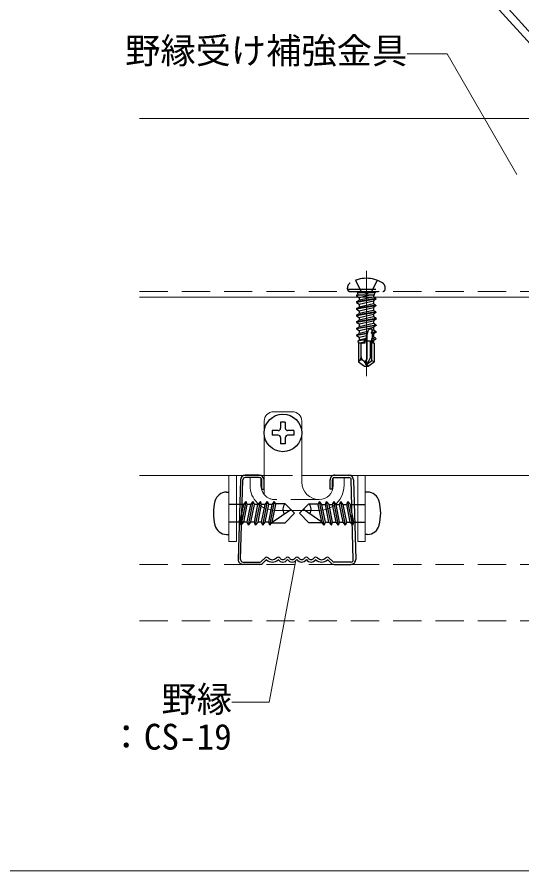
# Model space of a CAD drawing. Units: millimetres on the paper, with parts at other scales. Extents: x -195 to 195, y -140 to 138.
# Drawn here: x 94.17 to 115.66, y 67.28 to 103.65 of the extents above; entities that cross this region are included whole.
import ezdxf
from ezdxf.enums import TextEntityAlignment as Align

# ---------------------------------------------------------------- set-up
doc = ezdxf.new("R2010")
doc.units = ezdxf.units.MM
for name, pattern in [('CHAIN1', [8, 5, -1, 1, -1]), ('DASHED1', [1.8, 1.2, -0.6]), ('DASHED2', [3, 2, -1])]:
    doc.linetypes.add(name, pattern=pattern)
for name, color, linetype, lineweight in [('3-0_中心線', 4, 'CHAIN1', 9), ('3-2_野縁受け', 3, 'Continuous', 18), ('3-3_野縁', 2, 'Continuous', 25), ('3-4_ブレース・補強材', 4, 'Continuous', 9), ('3-6_文字', 7, 'Continuous', 18), ('3-A_クリップ', 7, 'Continuous', 18), ('3-B_補強金具・金具・その他', 3, 'Continuous', 18), ('3-C_ビス・アンカーボルト・強調図形', 2, 'DASHED1', 25), ('3-D_パネル', 4, 'DASHED1', 9), ('F-2_野縁受け', 3, 'Continuous', 18)]:
    doc.layers.add(name, color=color, linetype=linetype, lineweight=lineweight)
doc.styles.add('ＭＳ ゴシック', font='')
doc.styles.get('ＭＳ ゴシック').set_extended_font_data('MS Gothic')

msp = doc.modelspace()

# ---------------------------------------------------------------- linework, layer by layer
at = {"layer": '3-0_中心線', "lineweight": 18}
msp.add_line((109.04, 92.841), (109.04, 88.363), dxfattribs=at)
at = {"layer": '3-2_野縁受け'}
for p, q in [((99.386, 91.727), (125.724, 91.727)), ((99.386, 84.127), (104.691, 84.127)), ((106.291, 84.127), (132.632, 84.127))]:
    msp.add_line(p, q, dxfattribs=at)
at = {"layer": '3-2_野縁受け', "linetype": 'DASHED1'}
msp.add_line((104.691, 84.127), (106.291, 84.127), dxfattribs=at)
at = {"layer": '3-3_野縁'}
for p, q in [((104.485, 84.141), (103.885, 84.141)), ((104.485, 84.041), (103.885, 84.041)), ((107.696, 84.141), (108.296, 84.141)), ((107.696, 84.041), (108.296, 84.041)), ((103.685, 83.941), (103.586, 80.534)), ((103.686, 80.545), (103.785, 83.941)), ((104.585, 83.541), (104.585, 83.941)), ((104.685, 83.541), (104.685, 83.941)), ((107.496, 83.541), (107.496, 83.941)), ((107.596, 83.541), (107.596, 83.941)), ((108.486, 80.545), (108.396, 83.941)), ((108.496, 83.941), (108.586, 80.549)), ((104.585, 83.541), (104.685, 83.541)), ((107.596, 83.541), (107.496, 83.541)), ((103.786, 80.441), (104.504, 80.441)), ((103.786, 80.441), (104.504, 80.441)), ((104.574, 80.47), (104.716, 80.611)), ((104.716, 80.611), (104.574, 80.47)), ((104.786, 80.541), (104.645, 80.399)), ((104.786, 80.541), (104.645, 80.399)), ((107.386, 80.541), (107.528, 80.399)), ((107.457, 80.611), (107.599, 80.47)), ((108.386, 80.441), (107.669, 80.441)), ((104.503, 80.341), (103.786, 80.341)), ((104.504, 80.341), (103.786, 80.341)), ((107.669, 80.341), (108.386, 80.341))]:
    msp.add_line(p, q, dxfattribs=at)
for centre, radius, start, end in [((103.885, 83.941), 0.2, 90.003, 180.003), ((103.885, 83.941), 0.1, 90.003, 180.003), ((104.485, 83.941), 0.2, 0.003, 90.003), ((104.485, 83.941), 0.1, 0.003, 90.003), ((107.696, 83.941), 0.2, 89.997, 179.997), ((107.696, 83.941), 0.1, 89.997, 179.997), ((108.296, 83.941), 0.2, 359.997, 89.997), ((108.296, 83.941), 0.1, 359.997, 89.997), ((103.786, 80.541), 0.2, 177.476, 270), ((103.786, 80.541), 0.2, 177.476, 270), ((103.786, 80.541), 0.1, 177.476, 270), ((103.786, 80.541), 0.1, 177.476, 270), ((104.504, 80.541), 0.1, 270, 315), ((104.504, 80.541), 0.1, 270, 315), ((104.504, 80.541), 0.2, 270, 315), ((104.504, 80.541), 0.2, 270, 315), ((104.786, 80.541), 0.1, 46.3972, 135), ((105.036, 80.803), 0.362, 226.3972, 313.6028), ((105.036, 80.803), 0.263, 226.3972, 313.6028), ((105.286, 80.541), 0.1, 36.8699, 133.6028), ((105.486, 80.691), 0.25, 216.8699, 323.1301), ((105.486, 80.691), 0.15, 216.8699, 323.1301), ((105.687, 80.541), 0.1, 36.8699, 143.1301), ((105.886, 80.691), 0.25, 216.8699, 323.1301), ((105.886, 80.691), 0.15, 216.8699, 323.1301), ((106.086, 80.541), 0.1, 36.8699, 143.1301), ((106.286, 80.691), 0.25, 216.8699, 323.1301), ((106.286, 80.691), 0.15, 216.8699, 323.1301), ((106.486, 80.541), 0.1, 36.8699, 143.1301), ((106.686, 80.691), 0.25, 216.8699, 323.1301), ((106.686, 80.691), 0.15, 216.8699, 323.1301), ((106.886, 80.541), 0.1, 46.3972, 143.1301), ((107.136, 80.803), 0.362, 226.3972, 313.6028), ((107.136, 80.803), 0.263, 226.3972, 313.6028), ((107.386, 80.541), 0.1, 45, 133.6028), ((107.669, 80.541), 0.2, 225, 270), ((107.669, 80.541), 0.1, 225, 270), ((108.386, 80.541), 0.2, 270, 2.524), ((108.386, 80.541), 0.2, 270, 2.524), ((108.386, 80.541), 0.1, 270, 2.524), ((108.386, 80.541), 0.1, 270, 2.524)]:
    msp.add_arc(centre, radius, start, end, dxfattribs=at)
at = {"layer": '3-4_ブレース・補強材'}
for p, q in [((105.098, 114.583), (132.976, 83.747)), ((105.529, 114.583), (133.197, 83.979))]:
    msp.add_line(p, q, dxfattribs=at)
at = {"layer": '3-6_文字'}
for q in [(106.033, 80.516), (103.319, 74.468)]:
    msp.add_line((104.903, 74.468), q, dxfattribs=at)
msp.add_lwpolyline([(110.775, 102.092), (112.479, 102.092), (115.449, 96.946)], dxfattribs=at)
at = {"layer": '3-A_クリップ'}
for p, q in [((105.891, 86.84), (105.091, 86.84)), ((104.691, 83.315), (104.691, 86.44)), ((106.291, 83.84), (106.291, 86.44)), ((104.091, 84.04), (104.551, 84.04)), ((104.091, 84.04), (104.091, 83.7)), ((104.551, 84.04), (104.551, 83.7)), ((107.631, 84.041), (107.631, 83.7)), ((107.031, 83.1), (107.031, 83.1)), ((107.031, 82.64), (105.151, 82.64))]:
    msp.add_line(p, q, dxfattribs=at)
at = {"layer": '3-A_クリップ', "linetype": 'DASHED1'}
for p in [(105.132, 83.1), (107.031, 83.1)]:
    msp.add_line(p, (105.144, 83.1), dxfattribs=at)
at = {"layer": '3-A_クリップ'}
msp.add_lwpolyline([(107.631, 84.041), (108.091, 84.041), (108.091, 83.7)], dxfattribs=at)
for centre, radius, start, end in [((105.091, 86.44), 0.4, 90.0024, 180.0025), ((105.891, 86.44), 0.4, 0.0024, 90.0024), ((105.151, 83.7), 1.06, 180.001, 270.0025), ((105.151, 83.7), 0.6, 180.001, 219.9576), ((107.031, 83.84), 0.74, 180.0025, 270.0025), ((107.031, 83.7), 1.06, 270.0025, 0.001), ((107.031, 83.7), 0.6, 270.0025, 0.001)]:
    msp.add_arc(centre, radius, start, end, dxfattribs=at)
at = {"layer": '3-A_クリップ', "linetype": 'DASHED1'}
msp.add_arc((105.151, 83.7), 0.6, 219.9576, 268.2527, dxfattribs=at)
at = {"layer": '3-B_補強金具・金具・その他'}
for p, q in [((118.866, 99.327), (99.386, 99.327)), ((103.191, 84.127), (103.191, 81.319)), ((103.511, 84.127), (103.511, 81.319)), ((108.671, 84.127), (108.671, 81.319)), ((108.991, 84.127), (108.991, 81.319)), ((103.511, 81.319), (103.191, 81.319)), ((108.991, 81.319), (108.671, 81.319))]:
    msp.add_line(p, q, dxfattribs=at)
at = {"layer": '3-B_補強金具・金具・その他', "linetype": 'DASHED1'}
msp.add_line((99.386, 91.967), (125.544, 91.967), dxfattribs=at)
at = {"layer": '3-C_ビス・アンカーボルト・強調図形'}
for p, q in [((108.58, 92.443), (108.811, 91.98)), ((109.5, 92.443), (109.269, 91.98)), ((108.24, 92.067), (108.24, 92.127)), ((108.24, 92.067), (109.84, 92.067)), ((109.84, 92.067), (109.84, 92.127)), ((108.34, 91.967), (109.74, 91.967)), ((108.62, 91.967), (108.683, 91.904)), ((108.62, 91.802), (108.629, 91.807)), ((108.649, 91.807), (108.62, 91.802)), ((108.775, 91.807), (108.62, 91.782)), ((108.62, 91.802), (108.62, 91.782)), ((108.62, 91.782), (108.74, 91.712)), ((109.442, 91.671), (108.62, 91.52)), ((109.394, 91.807), (108.629, 91.807)), ((109.396, 91.904), (108.683, 91.904)), ((108.686, 91.807), (108.683, 91.904)), ((108.74, 91.712), (109.142, 91.807)), ((109.349, 91.725), (108.74, 91.589)), ((109.04, 91.858), (108.811, 91.98)), ((109.04, 91.858), (109.269, 91.98)), ((109.34, 91.807), (109.34, 91.725)), ((109.442, 91.671), (109.349, 91.725)), ((109.394, 91.807), (109.396, 91.904)), ((109.46, 91.967), (109.396, 91.904)), ((109.442, 91.671), (109.45, 91.635)), ((108.62, 91.52), (108.74, 91.589)), ((108.62, 91.52), (108.62, 91.5)), ((109.442, 91.385), (108.62, 91.234)), ((108.62, 91.234), (108.74, 91.303)), ((108.74, 91.43), (109.34, 91.571)), ((109.349, 91.439), (108.74, 91.303)), ((109.45, 91.635), (109.34, 91.571)), ((109.34, 91.571), (109.34, 91.439)), ((109.45, 91.349), (109.34, 91.285)), ((109.442, 91.385), (109.349, 91.439)), ((109.442, 91.385), (109.45, 91.349)), ((108.62, 91.234), (108.62, 91.214)), ((109.442, 91.103), (108.62, 90.952)), ((108.62, 90.952), (108.74, 91.021)), ((108.62, 90.952), (108.62, 90.932)), ((108.74, 91.144), (109.34, 91.285)), ((109.349, 91.157), (108.74, 91.021)), ((108.74, 90.862), (109.34, 91.003)), ((109.34, 91.285), (109.34, 91.157)), ((109.45, 91.067), (109.34, 91.003)), ((109.34, 91.003), (109.34, 90.88)), ((109.442, 91.103), (109.349, 91.157)), ((109.442, 91.103), (109.45, 91.067)), ((109.46, 90.811), (108.62, 90.67)), ((108.62, 90.67), (108.74, 90.739)), ((108.62, 90.67), (108.62, 90.65)), ((109.34, 90.88), (108.74, 90.739)), ((108.74, 90.862), (108.74, 90.739)), ((108.74, 90.58), (109.34, 90.721)), ((109.34, 90.598), (108.74, 90.457)), ((108.74, 90.58), (108.74, 90.457)), ((109.46, 90.811), (109.34, 90.88)), ((109.46, 90.791), (109.34, 90.721)), ((109.34, 90.721), (109.34, 90.598)), ((109.46, 90.529), (109.34, 90.598)), ((109.46, 90.811), (109.46, 90.791)), ((109.46, 90.529), (108.62, 90.388)), ((108.62, 90.388), (108.74, 90.457)), ((108.62, 90.388), (108.62, 90.368)), ((108.74, 90.298), (109.34, 90.439)), ((108.74, 90.298), (108.74, 90.175)), ((109.109, 90.262), (108.74, 90.175)), ((108.976, 89.767), (109.127, 90.326)), ((109.109, 90.262), (109.045, 90.177)), ((109.293, 90.305), (109.258, 90.213)), ((109.46, 90.247), (109.258, 90.213)), ((109.26, 90.193), (109.258, 90.213)), ((109.46, 90.227), (109.26, 90.193)), ((109.293, 90.305), (109.291, 90.354)), ((109.34, 90.316), (109.293, 90.305)), ((109.46, 90.509), (109.34, 90.439)), ((109.34, 90.439), (109.34, 90.316)), ((109.46, 90.247), (109.34, 90.316)), ((109.46, 90.227), (109.34, 90.157)), ((109.46, 90.529), (109.46, 90.509)), ((109.46, 90.247), (109.46, 90.227)), ((109.045, 90.177), (108.62, 90.106)), ((108.62, 90.106), (108.74, 90.175)), ((108.62, 90.106), (108.62, 90.086)), ((108.971, 89.902), (108.675, 89.855)), ((108.675, 89.855), (108.74, 89.893)), ((108.675, 89.855), (108.7, 89.767)), ((108.74, 90.016), (109.064, 90.092)), ((108.74, 90.016), (108.74, 89.893)), ((109.028, 89.961), (108.74, 89.893)), ((108.947, 89.812), (108.971, 89.902)), ((109.028, 89.961), (108.971, 89.902)), ((109.003, 89.867), (109.318, 89.867)), ((109.039, 90.156), (109.045, 90.177)), ((109.04, 90.156), (109.064, 90.092)), ((109.08, 89.1), (109.08, 90.153)), ((109.22, 89.148), (109.22, 89.867)), ((109.26, 90.193), (109.302, 90.148)), ((109.309, 90.026), (109.273, 89.95)), ((109.439, 89.976), (109.273, 89.95)), ((109.276, 89.889), (109.273, 89.95)), ((109.424, 89.924), (109.276, 89.889)), ((109.276, 89.889), (109.317, 89.87)), ((109.28, 89.023), (109.28, 89.867)), ((109.302, 90.148), (109.34, 90.157)), ((109.309, 90.026), (109.302, 90.148)), ((109.34, 90.034), (109.309, 90.026)), ((109.317, 89.87), (109.34, 89.875)), ((109.323, 89.767), (109.317, 89.87)), ((109.34, 90.157), (109.34, 90.034)), ((109.439, 89.976), (109.34, 90.034)), ((109.424, 89.924), (109.34, 89.875)), ((109.34, 89.875), (109.34, 89.767)), ((109.439, 89.976), (109.424, 89.924)), ((108.7, 89.767), (108.7, 88.971)), ((108.976, 89.767), (108.7, 89.767)), ((108.947, 89.812), (108.752, 89.767)), ((108.82, 89.178), (108.82, 89.767)), ((108.879, 89.767), (108.982, 89.791)), ((108.947, 89.812), (108.982, 89.791)), ((109.38, 89.767), (109.323, 89.767)), ((109.38, 89.767), (109.38, 88.971)), ((109.22, 89.148), (109.058, 88.867)), ((108.75, 89.017), (108.7, 88.971)), ((108.898, 89.027), (108.912, 89.017)), ((109.02, 88.855), (109.04, 88.767)), ((109.058, 88.867), (109.04, 88.767)), ((109.04, 88.767), (109.112, 88.783)), ((109.05, 89.048), (109.08, 89.1)), ((109.058, 88.867), (109.28, 89.023)), ((109.112, 88.783), (109.058, 88.867)), ((109.112, 88.783), (109.38, 88.971)), ((109.28, 89.023), (109.38, 88.971))]:
    msp.add_line(p, q, dxfattribs=at)
at = {"layer": '3-C_ビス・アンカーボルト・強調図形', "linetype": 'Continuous'}
for p, q in [((105.391, 86.4), (105.391, 86.14)), ((105.591, 86.4), (105.391, 86.4)), ((105.591, 86.4), (105.591, 86.14)), ((105.031, 86.04), (105.031, 85.84)), ((105.291, 86.04), (105.031, 86.04)), ((105.291, 85.84), (105.031, 85.84)), ((105.951, 86.04), (105.691, 86.04)), ((105.951, 85.84), (105.691, 85.84)), ((105.951, 86.04), (105.951, 85.84)), ((105.391, 85.74), (105.391, 85.48)), ((105.591, 85.48), (105.391, 85.48)), ((105.591, 85.74), (105.591, 85.48)), ((103.091, 83.417), (103.191, 83.417)), ((109.09, 83.417), (108.99, 83.417)), ((103.784, 82.324), (103.922, 83.017)), ((103.821, 82.892), (103.922, 83.017)), ((103.974, 82.892), (103.922, 83.017)), ((104.025, 82.017), (104.225, 83.017)), ((104.124, 82.892), (104.225, 83.017)), ((104.277, 82.892), (104.225, 83.017)), ((104.328, 82.017), (104.528, 83.017)), ((104.427, 82.892), (104.528, 83.017)), ((104.58, 82.892), (104.528, 83.017)), ((104.631, 82.017), (104.831, 83.017)), ((104.73, 82.892), (104.831, 83.017)), ((104.883, 82.892), (104.831, 83.017)), ((104.934, 82.017), (105.134, 83.017)), ((105.033, 82.892), (105.134, 83.017)), ((105.186, 82.892), (105.134, 83.017)), ((106.995, 82.892), (107.047, 83.017)), ((107.148, 82.892), (107.047, 83.017)), ((107.247, 82.017), (107.047, 83.017)), ((107.298, 82.892), (107.35, 83.017)), ((107.451, 82.892), (107.35, 83.017)), ((107.55, 82.017), (107.35, 83.017)), ((107.601, 82.892), (107.653, 83.017)), ((107.754, 82.892), (107.653, 83.017)), ((107.853, 82.017), (107.653, 83.017)), ((107.904, 82.892), (107.956, 83.017)), ((108.057, 82.892), (107.956, 83.017)), ((108.156, 82.017), (107.956, 83.017)), ((108.207, 82.892), (108.259, 83.017)), ((108.36, 82.892), (108.259, 83.017)), ((108.397, 82.324), (108.259, 83.017)), ((103.78, 82.889), (103.615, 82.889)), ((103.667, 82.139), (103.78, 82.703)), ((103.824, 82.142), (103.974, 82.892)), ((104.124, 82.892), (103.974, 82.892)), ((103.974, 82.142), (104.124, 82.892)), ((104.127, 82.142), (104.277, 82.892)), ((104.427, 82.892), (104.277, 82.892)), ((104.277, 82.142), (104.427, 82.892)), ((104.43, 82.142), (104.58, 82.892)), ((104.73, 82.892), (104.58, 82.892)), ((104.58, 82.142), (104.73, 82.892)), ((104.733, 82.142), (104.883, 82.892)), ((105.033, 82.892), (104.883, 82.892)), ((104.883, 82.142), (105.033, 82.892)), ((105.036, 82.142), (105.186, 82.892)), ((105.036, 82.142), (105.82, 82.683)), ((105.586, 82.917), (105.175, 82.917)), ((105.986, 82.517), (105.586, 82.917)), ((106.195, 82.517), (106.595, 82.917)), ((107.145, 82.142), (106.361, 82.683)), ((106.595, 82.917), (107.006, 82.917)), ((107.145, 82.142), (106.995, 82.892)), ((107.148, 82.892), (107.298, 82.892)), ((107.298, 82.142), (107.148, 82.892)), ((107.448, 82.142), (107.298, 82.892)), ((107.451, 82.892), (107.601, 82.892)), ((107.601, 82.142), (107.451, 82.892)), ((107.751, 82.142), (107.601, 82.892)), ((107.754, 82.892), (107.904, 82.892)), ((107.904, 82.142), (107.754, 82.892)), ((108.054, 82.142), (107.904, 82.892)), ((108.057, 82.892), (108.207, 82.892)), ((108.207, 82.142), (108.057, 82.892)), ((108.357, 82.142), (108.207, 82.892)), ((108.401, 82.889), (108.566, 82.889)), ((108.514, 82.139), (108.401, 82.703)), ((103.719, 82.014), (103.78, 82.32)), ((105.586, 82.117), (105.986, 82.517)), ((106.595, 82.117), (106.195, 82.517)), ((108.462, 82.014), (108.401, 82.32)), ((103.78, 82.139), (103.615, 82.139)), ((103.719, 82.014), (103.667, 82.139)), ((103.719, 82.014), (103.78, 82.089)), ((103.784, 82.093), (103.824, 82.142)), ((103.974, 82.142), (103.784, 82.142)), ((104.025, 82.017), (103.974, 82.142)), ((104.025, 82.017), (104.127, 82.142)), ((104.277, 82.142), (104.127, 82.142)), ((104.328, 82.017), (104.277, 82.142)), ((104.328, 82.017), (104.43, 82.142)), ((104.58, 82.142), (104.43, 82.142)), ((104.631, 82.017), (104.58, 82.142)), ((104.631, 82.017), (104.733, 82.142)), ((104.883, 82.142), (104.733, 82.142)), ((104.934, 82.017), (104.883, 82.142)), ((104.934, 82.017), (105.036, 82.142)), ((105.015, 82.117), (105.586, 82.117)), ((107.166, 82.117), (106.595, 82.117)), ((107.247, 82.017), (107.145, 82.142)), ((107.247, 82.017), (107.298, 82.142)), ((107.298, 82.142), (107.448, 82.142)), ((107.55, 82.017), (107.448, 82.142)), ((107.55, 82.017), (107.601, 82.142)), ((107.601, 82.142), (107.751, 82.142)), ((107.853, 82.017), (107.751, 82.142)), ((107.853, 82.017), (107.904, 82.142)), ((107.904, 82.142), (108.054, 82.142)), ((108.156, 82.017), (108.054, 82.142)), ((108.156, 82.017), (108.207, 82.142)), ((108.207, 82.142), (108.397, 82.142)), ((108.397, 82.093), (108.357, 82.142)), ((108.401, 82.139), (108.566, 82.139)), ((108.462, 82.014), (108.401, 82.089)), ((108.462, 82.014), (108.514, 82.139)), ((103.091, 81.617), (103.191, 81.617)), ((109.09, 81.617), (108.99, 81.617))]:
    msp.add_line(p, q, dxfattribs=at)
at = {"layer": '3-C_ビス・アンカーボルト・強調図形', "linetype": 'DASHED2'}
for p, q in [((103.193, 82.891), (103.186, 82.891)), ((103.615, 82.889), (103.19, 82.889)), ((108.566, 82.889), (108.991, 82.889)), ((108.988, 82.891), (108.995, 82.891)), ((103.615, 82.139), (103.19, 82.139)), ((103.193, 82.141), (103.192, 82.141)), ((108.566, 82.139), (108.991, 82.139)), ((108.988, 82.141), (108.989, 82.141))]:
    msp.add_line(p, q, dxfattribs=at)
at = {"layer": '3-C_ビス・アンカーボルト・強調図形'}
for points in [[(108.731, 91.717), (108.74, 91.593), (108.74, 91.589)], [(109.45, 91.635), (108.62, 91.5), (108.74, 91.43)], [(109.45, 91.349), (108.62, 91.214), (108.74, 91.144)], [(108.731, 91.431), (108.74, 91.307), (108.74, 91.303)], [(109.45, 91.067), (108.62, 90.932), (108.74, 90.862)], [(108.731, 91.149), (108.74, 91.025), (108.74, 91.021)], [(109.46, 90.791), (108.62, 90.65), (108.74, 90.58)], [(109.46, 90.509), (108.62, 90.368), (108.74, 90.298)], [(109.04, 90.156), (108.62, 90.086), (108.74, 90.016)], [(108.7, 88.971), (108.968, 88.783), (109.04, 88.767)]]:
    msp.add_lwpolyline(points, dxfattribs=at)
at = {"layer": '3-C_ビス・アンカーボルト・強調図形', "linetype": 'Continuous'}
for points in [[(103.782, 82.705), (103.82, 82.891), (103.782, 82.891)], [(108.398, 82.705), (108.361, 82.891), (108.398, 82.891)]]:
    msp.add_lwpolyline(points, dxfattribs=at)
msp.add_circle((105.491, 85.94), 0.8, dxfattribs=at)
at = {"layer": '3-C_ビス・アンカーボルト・強調図形'}
for centre, radius, start, end in [((109.04, 91.227), 1.3, 58.1092, 121.8908), ((108.48, 92.127), 0.24, 121.8908, 180), ((108.34, 92.067), 0.1, 180, 270), ((109.6, 92.127), 0.24, 0, 58.1092), ((109.74, 92.067), 0.1, 270, 0), ((109.23, 90.217), 0.15, 66.0793, 133.5446), ((108.6, 89.178), 0.22, 312.8457, 0), ((109.004, 89.178), 0.184, 180, 235), ((108.83, 88.93), 0.119, 55, 132.8457), ((108.967, 89.096), 0.0958, 235, 330), ((108.758, 88.797), 0.269, 12.5, 55), ((109.283, 88.913), 0.269, 150, 192.5)]:
    msp.add_arc(centre, radius, start, end, dxfattribs=at)
at = {"layer": '3-C_ビス・アンカーボルト・強調図形', "linetype": 'Continuous'}
for centre, radius, start, end in [((105.291, 86.14), 0.1, 270, 0), ((105.291, 85.74), 0.1, 0, 90), ((105.691, 86.14), 0.1, 180, 270), ((105.691, 85.74), 0.1, 90, 180), ((103.091, 82.904), 0.513, 90, 166.104), ((109.09, 82.904), 0.513, 13.896, 90), ((104.656, 82.517), 2.125, 166.104, 180), ((107.525, 82.517), 2.125, 360, 13.896), ((105.82, 82.683), 0.332, 135, 214.5524), ((106.361, 82.683), 0.332, 325.4476, 45), ((104.656, 82.517), 2.125, 180, 193.8961), ((107.525, 82.517), 2.125, 346.1039, 0), ((103.091, 82.13), 0.513, 193.8961, 270), ((109.09, 82.13), 0.513, 270, 346.1039)]:
    msp.add_arc(centre, radius, start, end, dxfattribs=at)
at = {"layer": '3-D_パネル'}
for p, q in [((99.386, 80.341), (186.154, 80.341)), ((99.386, 77.941), (186.154, 77.941))]:
    msp.add_line(p, q, dxfattribs=at)
at = {"layer": 'F-2_野縁受け'}
msp.add_line((2.29, 67.282), (191.29, 67.282), dxfattribs=at)

# ---------------------------------------------------------------- texts
at = {"layer": '3-6_文字', "style": 'ＭＳ ゴシック'}
for s, p in [('野縁受け補強金具', (98.775, 101.342)), ('野縁', (100.319, 73.718)), ('：CS-19', (98.069, 72.118))]:
    msp.add_text(s, height=1.1, dxfattribs=at).set_placement(p, align=Align.BOTTOM_LEFT)

doc.saveas('drawing.dxf')
